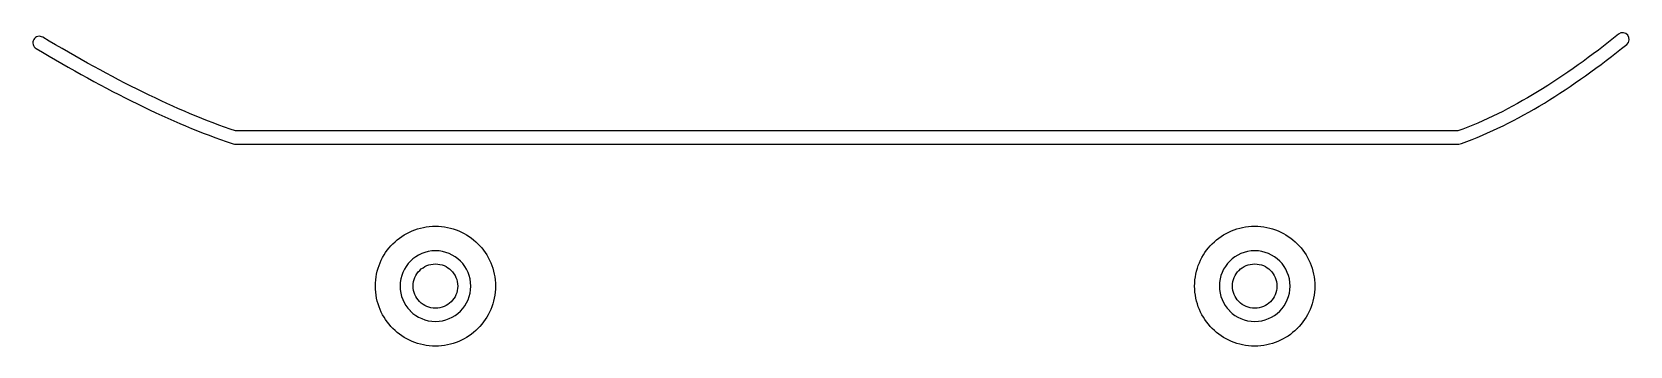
# Model space of a CAD drawing. Header units: centimetres. Extents: x -16.3 to -4.2, y -12.7 to -10.3.
import ezdxf

# ---------------------------------------------------------------- set-up
doc = ezdxf.new("R2010")
doc.units = ezdxf.units.CM
doc.header["$MEASUREMENT"] = 0
doc.layers.add('Layer 1', color=7, linetype='Continuous')

msp = doc.modelspace()

# ---------------------------------------------------------------- linework, layer by layer
at = {"layer": 'Layer 1', "color": 5}
for points, knots in [([(-14.80455, -11.19246), (-14.81155, -11.19246), (-14.81821, -11.19101), (-14.82425, -11.18842), (-14.82425, -11.18842), (-15.055, -11.11081), (-15.29594, -11.00869), (-15.54514, -10.88649), (-15.54514, -10.88649), (-15.79532, -10.76381), (-16.05338, -10.62115), (-16.31754, -10.46292), (-16.31754, -10.46292), (-16.34116, -10.44879), (-16.34885, -10.41818), (-16.33472, -10.39456), (-16.33472, -10.39456), (-16.32059, -10.37094), (-16.28998, -10.36325), (-16.26636, -10.37738), (-16.26636, -10.37738), (-16.00386, -10.53461), (-15.74821, -10.676), (-15.50138, -10.79703), (-15.50138, -10.79703), (-15.25792, -10.91642), (-15.02248, -11.01632), (-14.79684, -11.09246), (-14.79684, -11.09246), (-14.79684, -11.09246), (-5.48173, -11.09246), (-5.48173, -11.09246), (-5.48173, -11.09246), (-5.27911, -11.01896), (-5.07649, -10.91765), (-4.87392, -10.79411), (-4.87392, -10.79411), (-4.66784, -10.66842), (-4.46202, -10.51976), (-4.25644, -10.35392), (-4.25644, -10.35392), (-4.23498, -10.33667), (-4.20357, -10.34008), (-4.18632, -10.36154), (-4.18632, -10.36154), (-4.16907, -10.383), (-4.17248, -10.41441), (-4.19394, -10.43166), (-4.19394, -10.43166), (-4.40273, -10.60009), (-4.61203, -10.75124), (-4.82196, -10.87927), (-4.82196, -10.87927), (-5.03109, -11.00682), (-5.24117, -11.11156), (-5.45235, -11.18775), (-5.45235, -11.18775), (-5.45879, -11.19077), (-5.46598, -11.19246), (-5.47356, -11.19246), (-5.47356, -11.19246), (-5.47356, -11.19246), (-14.80455, -11.19246), (-14.80455, -11.19246)], [0, 0, 0, 0, 0.05882353, 0.05882353, 0.05882353, 0.05882353, 0.11764706, 0.11764706, 0.11764706, 0.11764706, 0.17647059, 0.17647059, 0.17647059, 0.17647059, 0.23529412, 0.23529412, 0.23529412, 0.23529412, 0.29411765, 0.29411765, 0.29411765, 0.29411765, 0.35294118, 0.35294118, 0.35294118, 0.35294118, 0.41176471, 0.41176471, 0.41176471, 0.41176471, 0.47058824, 0.47058824, 0.47058824, 0.47058824, 0.52941176, 0.52941176, 0.52941176, 0.52941176, 0.58823529, 0.58823529, 0.58823529, 0.58823529, 0.64705882, 0.64705882, 0.64705882, 0.64705882, 0.70588235, 0.70588235, 0.70588235, 0.70588235, 0.76470588, 0.76470588, 0.76470588, 0.76470588, 0.82352941, 0.82352941, 0.82352941, 0.82352941, 0.88235294, 0.88235294, 0.88235294, 0.88235294, 1, 1, 1, 1]), ([(-12.9499, -12.60049), (-12.86706, -12.51765), (-12.81581, -12.40317), (-12.81581, -12.27673), (-12.81581, -12.27673), (-12.81581, -12.15031), (-12.86706, -12.03584), (-12.9499, -11.953), (-12.9499, -11.953), (-13.03274, -11.87016), (-13.14721, -11.81891), (-13.27365, -11.81891), (-13.27365, -11.81891), (-13.40008, -11.81891), (-13.51455, -11.87016), (-13.59739, -11.953), (-13.59739, -11.953), (-13.68023, -12.03584), (-13.73149, -12.15031), (-13.73149, -12.27673), (-13.73149, -12.27673), (-13.73149, -12.40316), (-13.68023, -12.51764), (-13.59739, -12.60049), (-13.59739, -12.60049), (-13.51455, -12.68333), (-13.40007, -12.73459), (-13.27365, -12.73459), (-13.27365, -12.73459), (-13.14721, -12.73459), (-13.03274, -12.68334), (-12.9499, -12.60049)], [0, 0, 0, 0, 0.11111111, 0.11111111, 0.11111111, 0.11111111, 0.22222222, 0.22222222, 0.22222222, 0.22222222, 0.33333333, 0.33333333, 0.33333333, 0.33333333, 0.44444444, 0.44444444, 0.44444444, 0.44444444, 0.55555556, 0.55555556, 0.55555556, 0.55555556, 0.66666667, 0.66666667, 0.66666667, 0.66666667, 0.77777778, 0.77777778, 0.77777778, 0.77777778, 1, 1, 1, 1]), ([(-6.70575, -12.60049), (-6.62291, -12.51765), (-6.57166, -12.40317), (-6.57166, -12.27673), (-6.57166, -12.27673), (-6.57166, -12.15031), (-6.62291, -12.03584), (-6.70575, -11.953), (-6.70575, -11.953), (-6.78858, -11.87016), (-6.90305, -11.81891), (-7.02948, -11.81891), (-7.02948, -11.81891), (-7.15591, -11.81891), (-7.27039, -11.87016), (-7.35324, -11.953), (-7.35324, -11.953), (-7.43608, -12.03584), (-7.48734, -12.15031), (-7.48734, -12.27673), (-7.48734, -12.27673), (-7.48734, -12.40317), (-7.43609, -12.51765), (-7.35324, -12.60049), (-7.35324, -12.60049), (-7.2704, -12.68334), (-7.15592, -12.73459), (-7.02948, -12.73459), (-7.02948, -12.73459), (-6.90412, -12.73459), (-6.79064, -12.68438), (-6.70811, -12.60301), (-6.70811, -12.60301), (-6.70736, -12.60215), (-6.70657, -12.60131), (-6.70575, -12.60049)], [0, 0, 0, 0, 0.1, 0.1, 0.1, 0.1, 0.2, 0.2, 0.2, 0.2, 0.3, 0.3, 0.3, 0.3, 0.4, 0.4, 0.4, 0.4, 0.5, 0.5, 0.5, 0.5, 0.6, 0.6, 0.6, 0.6, 0.7, 0.7, 0.7, 0.7, 0.8, 0.8, 0.8, 0.8, 1, 1, 1, 1]), ([(-13.00414, -12.27673), (-13.00414, -12.35115), (-13.03431, -12.41853), (-13.08307, -12.46729), (-13.08307, -12.46729), (-13.13183, -12.51605), (-13.19921, -12.54623), (-13.27363, -12.54623), (-13.27363, -12.54623), (-13.34804, -12.54623), (-13.41545, -12.51605), (-13.46421, -12.46729), (-13.46421, -12.46729), (-13.46519, -12.46631), (-13.46613, -12.46529), (-13.46701, -12.46425), (-13.46701, -12.46425), (-13.51413, -12.41564), (-13.54316, -12.34949), (-13.54316, -12.27673), (-13.54316, -12.27673), (-13.54316, -12.2025), (-13.51294, -12.13515), (-13.46411, -12.08628), (-13.46411, -12.08628), (-13.46411, -12.08628), (-13.46421, -12.08618), (-13.46421, -12.08618), (-13.46421, -12.08618), (-13.41545, -12.03742), (-13.34804, -12.00724), (-13.27363, -12.00724), (-13.27363, -12.00724), (-13.19935, -12.00724), (-13.13202, -12.03742), (-13.08326, -12.08617), (-13.08326, -12.08617), (-13.08326, -12.08617), (-13.08307, -12.08636), (-13.08307, -12.08636), (-13.08307, -12.08636), (-13.03432, -12.13512), (-13.00414, -12.20245), (-13.00414, -12.27673)], [0, 0, 0, 0, 0.08333333, 0.08333333, 0.08333333, 0.08333333, 0.16666667, 0.16666667, 0.16666667, 0.16666667, 0.25, 0.25, 0.25, 0.25, 0.33333333, 0.33333333, 0.33333333, 0.33333333, 0.41666667, 0.41666667, 0.41666667, 0.41666667, 0.5, 0.5, 0.5, 0.5, 0.58333333, 0.58333333, 0.58333333, 0.58333333, 0.66666667, 0.66666667, 0.66666667, 0.66666667, 0.75, 0.75, 0.75, 0.75, 0.83333333, 0.83333333, 0.83333333, 0.83333333, 1, 1, 1, 1]), ([(-6.75999, -12.27673), (-6.75999, -12.35115), (-6.79016, -12.41853), (-6.83892, -12.46729), (-6.83892, -12.46729), (-6.88768, -12.51605), (-6.95506, -12.54623), (-7.02948, -12.54623), (-7.02948, -12.54623), (-7.10389, -12.54623), (-7.1713, -12.51605), (-7.22006, -12.46729), (-7.22006, -12.46729), (-7.22104, -12.46631), (-7.22198, -12.46529), (-7.22286, -12.46425), (-7.22286, -12.46425), (-7.26998, -12.41564), (-7.29901, -12.34949), (-7.29901, -12.27673), (-7.29901, -12.27673), (-7.29901, -12.2025), (-7.26879, -12.13515), (-7.21996, -12.08628), (-7.21996, -12.08628), (-7.21996, -12.08628), (-7.22006, -12.08618), (-7.22006, -12.08618), (-7.22006, -12.08618), (-7.1713, -12.03742), (-7.10389, -12.00724), (-7.02948, -12.00724), (-7.02948, -12.00724), (-6.9552, -12.00724), (-6.88787, -12.03742), (-6.83911, -12.08617), (-6.83911, -12.08617), (-6.83911, -12.08617), (-6.83892, -12.08636), (-6.83892, -12.08636), (-6.83892, -12.08636), (-6.79017, -12.13512), (-6.75999, -12.20245), (-6.75999, -12.27673)], [0, 0, 0, 0, 0.08333333, 0.08333333, 0.08333333, 0.08333333, 0.16666667, 0.16666667, 0.16666667, 0.16666667, 0.25, 0.25, 0.25, 0.25, 0.33333333, 0.33333333, 0.33333333, 0.33333333, 0.41666667, 0.41666667, 0.41666667, 0.41666667, 0.5, 0.5, 0.5, 0.5, 0.58333333, 0.58333333, 0.58333333, 0.58333333, 0.66666667, 0.66666667, 0.66666667, 0.66666667, 0.75, 0.75, 0.75, 0.75, 0.83333333, 0.83333333, 0.83333333, 0.83333333, 1, 1, 1, 1]), ([(-13.15377, -12.39659), (-13.12311, -12.36593), (-13.10414, -12.32355), (-13.10414, -12.27673), (-13.10414, -12.27673), (-13.10414, -12.22985), (-13.12308, -12.18744), (-13.15368, -12.15678), (-13.15368, -12.15678), (-13.18434, -12.12618), (-13.22675, -12.10724), (-13.27363, -12.10724), (-13.27363, -12.10724), (-13.32045, -12.10724), (-13.36285, -12.12622), (-13.39351, -12.15688), (-13.39351, -12.15688), (-13.39351, -12.15688), (-13.39361, -12.15678), (-13.39361, -12.15678), (-13.39361, -12.15678), (-13.39361, -12.15678), (-13.3937, -12.15688), (-13.3937, -12.15688), (-13.3937, -12.15688), (-13.42425, -12.18743), (-13.44316, -12.2298), (-13.44316, -12.27673), (-13.44316, -12.27673), (-13.44316, -12.32256), (-13.42512, -12.36403), (-13.39584, -12.3944), (-13.39584, -12.3944), (-13.39504, -12.3951), (-13.39427, -12.39583), (-13.39351, -12.39659), (-13.39351, -12.39659), (-13.36285, -12.42725), (-13.32045, -12.44623), (-13.27363, -12.44623), (-13.27363, -12.44623), (-13.22682, -12.44623), (-13.18443, -12.42725), (-13.15377, -12.39659)], [0, 0, 0, 0, 0.08333333, 0.08333333, 0.08333333, 0.08333333, 0.16666667, 0.16666667, 0.16666667, 0.16666667, 0.25, 0.25, 0.25, 0.25, 0.33333333, 0.33333333, 0.33333333, 0.33333333, 0.41666667, 0.41666667, 0.41666667, 0.41666667, 0.5, 0.5, 0.5, 0.5, 0.58333333, 0.58333333, 0.58333333, 0.58333333, 0.66666667, 0.66666667, 0.66666667, 0.66666667, 0.75, 0.75, 0.75, 0.75, 0.83333333, 0.83333333, 0.83333333, 0.83333333, 1, 1, 1, 1]), ([(-6.90962, -12.39659), (-6.87896, -12.36593), (-6.85999, -12.32355), (-6.85999, -12.27673), (-6.85999, -12.27673), (-6.85999, -12.22985), (-6.87893, -12.18744), (-6.90953, -12.15678), (-6.90953, -12.15678), (-6.94019, -12.12618), (-6.9826, -12.10724), (-7.02948, -12.10724), (-7.02948, -12.10724), (-7.0763, -12.10724), (-7.1187, -12.12622), (-7.14936, -12.15688), (-7.14936, -12.15688), (-7.14936, -12.15688), (-7.14946, -12.15678), (-7.14946, -12.15678), (-7.14946, -12.15678), (-7.14946, -12.15678), (-7.14955, -12.15688), (-7.14955, -12.15688), (-7.14955, -12.15688), (-7.1801, -12.18743), (-7.19901, -12.2298), (-7.19901, -12.27673), (-7.19901, -12.27673), (-7.19901, -12.32256), (-7.18097, -12.36403), (-7.15169, -12.3944), (-7.15169, -12.3944), (-7.15089, -12.3951), (-7.15012, -12.39583), (-7.14936, -12.39659), (-7.14936, -12.39659), (-7.1187, -12.42725), (-7.0763, -12.44623), (-7.02948, -12.44623), (-7.02948, -12.44623), (-6.98267, -12.44623), (-6.94028, -12.42725), (-6.90962, -12.39659)], [0, 0, 0, 0, 0.08333333, 0.08333333, 0.08333333, 0.08333333, 0.16666667, 0.16666667, 0.16666667, 0.16666667, 0.25, 0.25, 0.25, 0.25, 0.33333333, 0.33333333, 0.33333333, 0.33333333, 0.41666667, 0.41666667, 0.41666667, 0.41666667, 0.5, 0.5, 0.5, 0.5, 0.58333333, 0.58333333, 0.58333333, 0.58333333, 0.66666667, 0.66666667, 0.66666667, 0.66666667, 0.75, 0.75, 0.75, 0.75, 0.83333333, 0.83333333, 0.83333333, 0.83333333, 1, 1, 1, 1])]:
    msp.add_open_spline(points, degree=3, knots=knots, dxfattribs=at)

doc.saveas('drawing.dxf')
